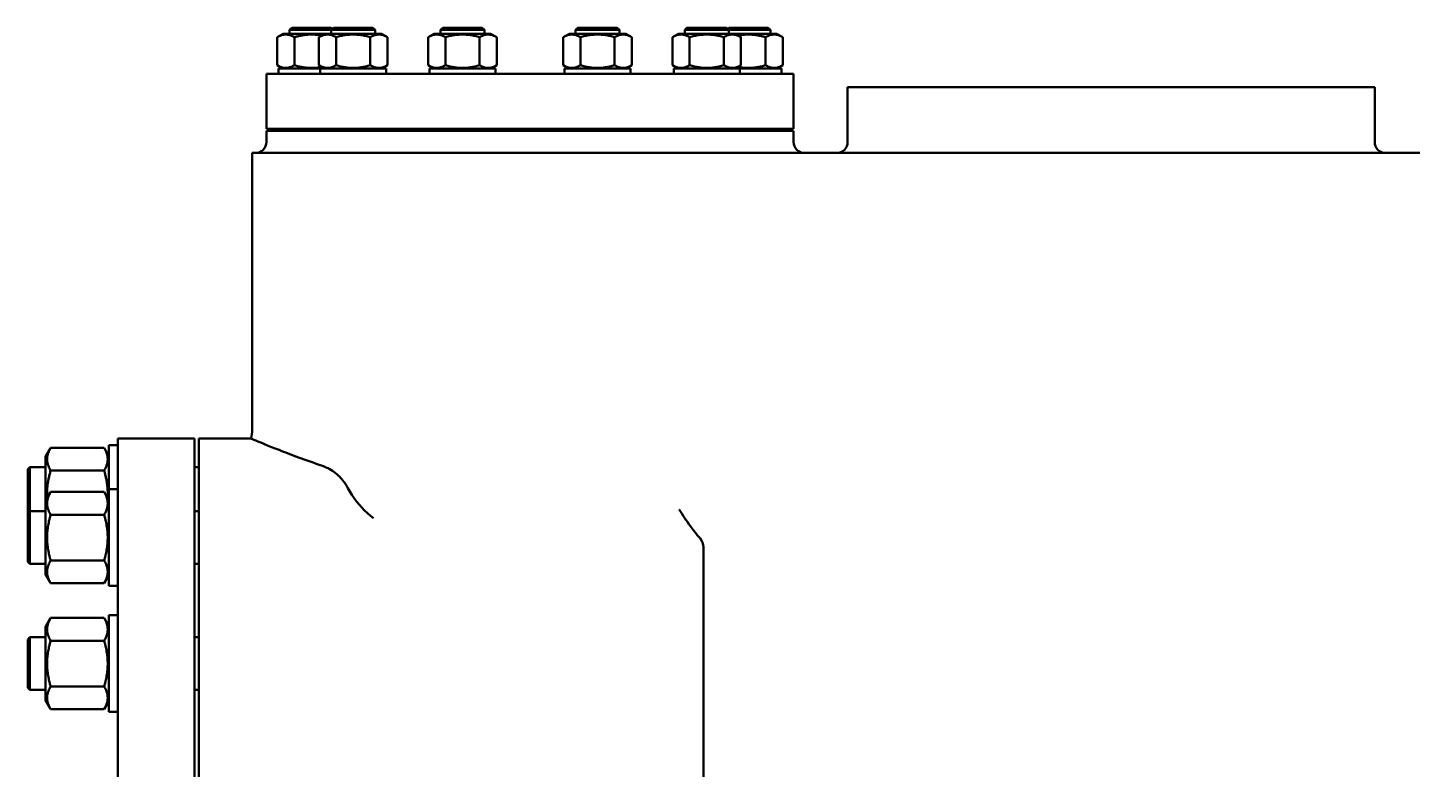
# Model space of a CAD drawing. Header units: millimetres. Extents: x -3927 to 2971, y -407 to 932.
# Drawn here: x -2551 to -1920, y 305 to 643 of the extents above; entities that cross this region are included whole.
import ezdxf

# ---------------------------------------------------------------- set-up
doc = ezdxf.new("R2010")
doc.units = ezdxf.units.MM
doc.layers.add('Видимый контур (ГОСТ)', color=7, linetype='Continuous', lineweight=50)

msp = doc.modelspace()

# ---------------------------------------------------------------- linework, layer by layer
at = {"layer": 'Видимый контур (ГОСТ)'}
for p, q in [((-2434.35, 640.28), (-2437.11, 638.69)), ((-2437.11, 638.69), (-2437.11, 625.88)), ((-2415.35, 640.28), (-2434.35, 640.28)), ((-2430.52, 643), (-2431.52, 642)), ((-2412.52, 642), (-2431.52, 642)), ((-2431.52, 640.28), (-2431.52, 642)), ((-2430.52, 643), (-2412.52, 643)), ((-2429.32, 638.69), (-2429.32, 625.88)), ((-2415.35, 640.28), (-2418.11, 638.69)), ((-2418.11, 638.69), (-2418.11, 625.88)), ((-2389.7, 640.28), (-2415.35, 640.28)), ((-2411.52, 643), (-2412.52, 642)), ((-2412.52, 643), (-2412.02, 642.5)), ((-2392.52, 642), (-2412.52, 642)), ((-2412.52, 640.28), (-2412.52, 642)), ((-2411.52, 643), (-2393.52, 643)), ((-2410.32, 638.69), (-2410.32, 625.88)), ((-2394.73, 638.69), (-2394.73, 625.88)), ((-2393.52, 643), (-2392.52, 642)), ((-2392.52, 640.28), (-2392.52, 642)), ((-2389.7, 640.28), (-2386.93, 638.69)), ((-2386.93, 638.69), (-2386.93, 625.88)), ((-2365.6, 640.28), (-2368.36, 638.69)), ((-2368.36, 638.69), (-2368.36, 625.88)), ((-2339.95, 640.28), (-2365.6, 640.28)), ((-2361.77, 643), (-2362.77, 642)), ((-2342.77, 642), (-2362.77, 642)), ((-2362.77, 640.28), (-2362.77, 642)), ((-2361.77, 643), (-2343.77, 643)), ((-2360.57, 638.69), (-2360.57, 625.88)), ((-2344.98, 638.69), (-2344.98, 625.88)), ((-2343.77, 643), (-2342.77, 642)), ((-2342.77, 640.28), (-2342.77, 642)), ((-2339.95, 640.28), (-2337.18, 638.69)), ((-2337.18, 638.69), (-2337.18, 625.88)), ((-2304.1, 640.28), (-2306.87, 638.69)), ((-2306.87, 638.69), (-2306.87, 625.88)), ((-2278.45, 640.28), (-2304.1, 640.28)), ((-2300.28, 643), (-2301.28, 642)), ((-2281.28, 642), (-2301.28, 642)), ((-2301.28, 640.28), (-2301.28, 642)), ((-2300.28, 643), (-2282.28, 643)), ((-2299.07, 638.69), (-2299.07, 625.88)), ((-2283.48, 638.69), (-2283.48, 625.88)), ((-2282.28, 643), (-2281.28, 642)), ((-2281.28, 640.28), (-2281.28, 642)), ((-2278.45, 640.28), (-2275.69, 638.69)), ((-2275.69, 638.69), (-2275.69, 625.88)), ((-2254.35, 640.28), (-2257.12, 638.69)), ((-2257.12, 638.69), (-2257.12, 625.88)), ((-2228.7, 640.28), (-2254.35, 640.28)), ((-2250.53, 643), (-2251.53, 642)), ((-2231.53, 642), (-2251.53, 642)), ((-2251.53, 640.28), (-2251.53, 642)), ((-2250.53, 643), (-2232.53, 643)), ((-2249.32, 638.69), (-2249.32, 625.88)), ((-2233.73, 638.69), (-2233.73, 625.88)), ((-2232.53, 643), (-2231.53, 642)), ((-2231.52, 643), (-2232.03, 642.5)), ((-2212.52, 642), (-2231.53, 642)), ((-2231.53, 640.28), (-2231.53, 642)), ((-2231.52, 643), (-2213.52, 643)), ((-2209.7, 640.28), (-2228.7, 640.28)), ((-2228.7, 640.28), (-2225.94, 638.69)), ((-2225.94, 638.69), (-2225.94, 625.88)), ((-2214.73, 638.69), (-2214.73, 625.88)), ((-2213.52, 643), (-2212.52, 642)), ((-2212.52, 640.28), (-2212.52, 642)), ((-2209.7, 640.28), (-2206.94, 638.69)), ((-2206.94, 638.69), (-2206.94, 625.88)), ((-2434.73, 624.5), (-2437.11, 625.88)), ((-2436.52, 624.5), (-2417.52, 624.5)), ((-2436.52, 622), (-2436.52, 624.5)), ((-2415.73, 624.5), (-2418.11, 625.88)), ((-2417.52, 624.5), (-2387.52, 624.5)), ((-2417.52, 622), (-2417.52, 624.5)), ((-2389.32, 624.5), (-2386.93, 625.88)), ((-2387.52, 622), (-2387.52, 624.5)), ((-2365.98, 624.5), (-2368.36, 625.88)), ((-2367.77, 624.5), (-2337.77, 624.5)), ((-2367.77, 622), (-2367.77, 624.5)), ((-2339.57, 624.5), (-2337.18, 625.88)), ((-2337.77, 622), (-2337.77, 624.5)), ((-2304.48, 624.5), (-2306.87, 625.88)), ((-2306.28, 624.5), (-2276.28, 624.5)), ((-2306.28, 622), (-2306.28, 624.5)), ((-2278.07, 624.5), (-2275.69, 625.88)), ((-2276.28, 622), (-2276.28, 624.5)), ((-2254.73, 624.5), (-2257.12, 625.88)), ((-2256.53, 624.5), (-2226.53, 624.5)), ((-2256.53, 622), (-2256.53, 624.5)), ((-2228.32, 624.5), (-2225.94, 625.88)), ((-2226.53, 624.5), (-2207.52, 624.5)), ((-2226.53, 622), (-2226.53, 624.5)), ((-2209.32, 624.5), (-2206.94, 625.88)), ((-2207.52, 622), (-2207.52, 624.5)), ((-2442.02, 622), (-2202.02, 622)), ((-2442.02, 622), (-2442.02, 597)), ((-2202.02, 622), (-2202.02, 597)), ((-1937.38, 616), (-2177.38, 616)), ((-2177.38, 591), (-2177.38, 616)), ((-1937.38, 591), (-1937.38, 616)), ((-2442.02, 597), (-2202.02, 597)), ((-2202.02, 596), (-2442.02, 596)), ((-2442.02, 591), (-2442.02, 596)), ((-2431.52, 596), (-2431.52, 597)), ((-2412.52, 596), (-2412.52, 597)), ((-2392.52, 596), (-2392.52, 597)), ((-2362.77, 596), (-2362.77, 597)), ((-2342.77, 596), (-2342.77, 597)), ((-2301.28, 596), (-2301.28, 597)), ((-2281.28, 596), (-2281.28, 597)), ((-2251.53, 596), (-2251.53, 597)), ((-2231.53, 596), (-2231.53, 597)), ((-2212.52, 596), (-2212.52, 597)), ((-2202.02, 591), (-2202.02, 596)), ((-2322.02, 586), (-2448.52, 586)), ((-2448.52, 586), (-2448.52, 460)), ((-2322.02, 586), (-1792.75, 586)), ((-2509.75, 456), (-2509.75, -124)), ((-2474.75, 456), (-2509.75, 456)), ((-2474.75, 456), (-2474.75, -124)), ((-2472.75, 456), (-2472.75, -124)), ((-2449.07, 456), (-2472.75, 456)), ((-2542.62, 447.8), (-2540.32, 451.78)), ((-2542.62, 447.8), (-2542.62, 427.66)), ((-2515.92, 451.78), (-2540.32, 451.78)), ((-2513.75, 448.02), (-2515.92, 451.78)), ((-2513.75, 453), (-2513.75, 432.86)), ((-2513.75, 453), (-2509.75, 453)), ((-2550.75, 442), (-2549.75, 443)), ((-2550.75, 421.86), (-2550.75, 442)), ((-2549.75, 443), (-2549.75, 422.86)), ((-2542.62, 443), (-2549.75, 443)), ((-2515.92, 441.39), (-2540.32, 441.39)), ((-2472.75, 443), (-2474.75, 443)), ((-2542.62, 427.66), (-2540.32, 431.64)), ((-2515.92, 431.64), (-2540.32, 431.64)), ((-2513.75, 427.88), (-2515.92, 431.64)), ((-2513.75, 432.86), (-2513.75, 388.86)), ((-2513.75, 432.86), (-2509.75, 432.86)), ((-2550.75, 421.86), (-2549.75, 422.86)), ((-2549.75, 422.86), (-2549.75, 398.86)), ((-2542.62, 422.86), (-2549.75, 422.86)), ((-2542.62, 427.66), (-2542.62, 394.06)), ((-2472.75, 422.86), (-2474.75, 422.86)), ((-2550.75, 399.86), (-2550.75, 421.86)), ((-2515.92, 421.25), (-2540.32, 421.25)), ((-2243.02, 406.46), (-2243.02, -74.46)), ((-2550.75, 399.86), (-2549.75, 398.86)), ((-2542.62, 398.86), (-2549.75, 398.86)), ((-2515.92, 400.47), (-2540.32, 400.47)), ((-2472.75, 398.86), (-2474.75, 398.86)), ((-2542.62, 394.06), (-2540.32, 390.07)), ((-2513.75, 393.84), (-2515.92, 390.07)), ((-2515.92, 390.07), (-2540.32, 390.07)), ((-2513.75, 388.86), (-2509.75, 388.86)), ((-2542.62, 370.3), (-2540.32, 374.29)), ((-2515.92, 374.29), (-2540.32, 374.29)), ((-2513.75, 370.52), (-2515.92, 374.29)), ((-2513.75, 375.5), (-2513.75, 331.5)), ((-2513.75, 375.5), (-2509.75, 375.5)), ((-2542.62, 370.3), (-2542.62, 336.7)), ((-2550.75, 364.5), (-2549.75, 365.5)), ((-2550.75, 342.5), (-2550.75, 364.5)), ((-2549.75, 365.5), (-2549.75, 341.5)), ((-2542.62, 365.5), (-2549.75, 365.5)), ((-2515.92, 363.9), (-2540.32, 363.9)), ((-2472.75, 365.5), (-2474.75, 365.5)), ((-2550.75, 342.5), (-2549.75, 341.5)), ((-2542.62, 341.5), (-2549.75, 341.5)), ((-2515.92, 343.11), (-2540.32, 343.11)), ((-2472.75, 341.5), (-2474.75, 341.5)), ((-2542.62, 336.7), (-2540.32, 332.72)), ((-2513.75, 336.48), (-2515.92, 332.72)), ((-2515.92, 332.72), (-2540.32, 332.72)), ((-2513.75, 331.5), (-2509.75, 331.5))]:
    msp.add_line(p, q, dxfattribs=at)
for centre, radius, start, end in [((-2447.02, 591), 5, 270, 0), ((-2197.02, 591), 5, 180, 270), ((-2182.38, 591), 5, 270, 0), ((-1932.38, 591), 5, 180, 270), ((-2463.52, 460), 15, 344.53399, 0)]:
    msp.add_arc(centre, radius, start, end, dxfattribs=at)
for points, weights in [([(-2429.32, 638.69), (-2433.22, 640.94), (-2437.11, 638.69)], [1, 1.15470053838, 1]), ([(-2416.82, 639.43), (-2422.8, 640.57), (-2429.32, 638.69)], [1.04646979087, 1.12622371096, 1]), ([(-2410.32, 638.69), (-2414.21, 640.94), (-2418.11, 638.69)], [1, 1.15470053838, 1]), ([(-2394.73, 638.69), (-2402.52, 640.94), (-2410.32, 638.69)], [1, 1.15470053838, 1]), ([(-2386.93, 638.69), (-2390.83, 640.94), (-2394.73, 638.69)], [1, 1.15470053838, 1]), ([(-2360.57, 638.69), (-2364.46, 640.94), (-2368.36, 638.69)], [1, 1.15470053838, 1]), ([(-2344.98, 638.69), (-2352.77, 640.94), (-2360.57, 638.69)], [1, 1.15470053838, 1]), ([(-2337.18, 638.69), (-2341.08, 640.94), (-2344.98, 638.69)], [1, 1.15470053838, 1]), ([(-2299.07, 638.69), (-2302.97, 640.94), (-2306.87, 638.69)], [1, 1.15470053838, 1]), ([(-2283.48, 638.69), (-2291.28, 640.94), (-2299.07, 638.69)], [1, 1.15470053838, 1]), ([(-2275.69, 638.69), (-2279.59, 640.94), (-2283.48, 638.69)], [1, 1.15470053838, 1]), ([(-2249.32, 638.69), (-2253.22, 640.94), (-2257.12, 638.69)], [1, 1.15470053838, 1]), ([(-2233.73, 638.69), (-2241.53, 640.94), (-2249.32, 638.69)], [1, 1.15470053838, 1]), ([(-2225.94, 638.69), (-2229.84, 640.94), (-2233.73, 638.69)], [1, 1.15470053838, 1]), ([(-2214.73, 638.69), (-2221.25, 640.57), (-2227.23, 639.43)], [1, 1.12622371096, 1.04646979087]), ([(-2206.94, 638.69), (-2210.83, 640.94), (-2214.73, 638.69)], [1, 1.15470053838, 1]), ([(-2437.11, 625.88), (-2433.22, 623.63), (-2429.32, 625.88)], [1, 1.15470053838, 1]), ([(-2429.32, 625.88), (-2422.8, 623.99), (-2416.82, 625.13)], [1, 1.12622371096, 1.04646979087]), ([(-2418.11, 625.88), (-2414.21, 623.63), (-2410.32, 625.88)], [1, 1.15470053838, 1]), ([(-2410.32, 625.88), (-2402.52, 623.63), (-2394.73, 625.88)], [1, 1.15470053838, 1]), ([(-2394.73, 625.88), (-2390.83, 623.63), (-2386.93, 625.88)], [1, 1.15470053838, 1]), ([(-2368.36, 625.88), (-2364.46, 623.63), (-2360.57, 625.88)], [1, 1.15470053838, 1]), ([(-2360.57, 625.88), (-2352.77, 623.63), (-2344.98, 625.88)], [1, 1.15470053838, 1]), ([(-2344.98, 625.88), (-2341.08, 623.63), (-2337.18, 625.88)], [1, 1.15470053838, 1]), ([(-2306.87, 625.88), (-2302.97, 623.63), (-2299.07, 625.88)], [1, 1.15470053838, 1]), ([(-2299.07, 625.88), (-2291.28, 623.63), (-2283.48, 625.88)], [1, 1.15470053838, 1]), ([(-2283.48, 625.88), (-2279.59, 623.63), (-2275.69, 625.88)], [1, 1.15470053838, 1]), ([(-2257.12, 625.88), (-2253.22, 623.63), (-2249.32, 625.88)], [1, 1.15470053838, 1]), ([(-2249.32, 625.88), (-2241.53, 623.63), (-2233.73, 625.88)], [1, 1.15470053838, 1]), ([(-2233.73, 625.88), (-2229.84, 623.63), (-2225.94, 625.88)], [1, 1.15470053838, 1]), ([(-2227.23, 625.13), (-2221.25, 623.99), (-2214.73, 625.88)], [1.04646979087, 1.12622371096, 1]), ([(-2214.73, 625.88), (-2210.83, 623.63), (-2206.94, 625.88)], [1, 1.15470053838, 1]), ([(-2540.32, 451.78), (-2543.32, 446.59), (-2540.32, 441.39)], [1.09321713788, 1.26233841767, 1.09321713788]), ([(-2515.92, 441.39), (-2512.92, 446.59), (-2515.92, 451.78)], [1.09321713788, 1.26233841767, 1.09321713788]), ([(-2540.32, 441.39), (-2542.24, 434.76), (-2541.87, 428.97)], [1.09321713788, 1.19549186866, 1.1740669613]), ([(-2514.38, 428.97), (-2514.01, 434.76), (-2515.92, 441.39)], [1.1740669613, 1.19549186866, 1.09321713788]), ([(-2540.32, 431.64), (-2543.32, 426.45), (-2540.32, 421.25)], [1.09321713788, 1.26233841767, 1.09321713788]), ([(-2515.92, 421.25), (-2512.92, 426.45), (-2515.92, 431.64)], [1.09321713788, 1.26233841767, 1.09321713788]), ([(-2540.32, 421.25), (-2543.32, 410.86), (-2540.32, 400.47)], [1.09321713788, 1.26233841767, 1.09321713788]), ([(-2515.92, 400.47), (-2512.92, 410.86), (-2515.92, 421.25)], [1.09321713788, 1.26233841767, 1.09321713788]), ([(-2540.32, 400.47), (-2543.32, 395.27), (-2540.32, 390.07)], [1.09321713788, 1.26233841767, 1.09321713788]), ([(-2515.92, 390.07), (-2512.92, 395.27), (-2515.92, 400.47)], [1.09321713788, 1.26233841767, 1.09321713788]), ([(-2540.32, 374.29), (-2543.32, 369.09), (-2540.32, 363.9)], [1.09321713788, 1.26233841767, 1.09321713788]), ([(-2515.92, 363.9), (-2512.92, 369.09), (-2515.92, 374.29)], [1.09321713788, 1.26233841767, 1.09321713788]), ([(-2540.32, 363.9), (-2543.32, 353.5), (-2540.32, 343.11)], [1.09321713788, 1.26233841767, 1.09321713788]), ([(-2515.92, 343.11), (-2512.92, 353.5), (-2515.92, 363.9)], [1.09321713788, 1.26233841767, 1.09321713788]), ([(-2540.32, 343.11), (-2543.32, 337.91), (-2540.32, 332.72)], [1.09321713788, 1.26233841767, 1.09321713788]), ([(-2515.92, 332.72), (-2512.92, 337.91), (-2515.92, 343.11)], [1.09321713788, 1.26233841767, 1.09321713788])]:
    msp.add_rational_spline(points, weights, degree=2, dxfattribs=at)
for points, knots in [([(-2416.51, 443.52), (-2424.37, 446.18), (-2431.05, 448.7), (-2441.14, 452.67), (-2444.71, 454.16), (-2448.14, 455.6), (-2448.88, 455.92), (-2449.06, 456), (-2449.07, 456), (-2449.07, 456)], [1.279466, 1.279466, 1.279466, 1.279466, 4.898586, 4.898586, 8.258551, 8.258551, 10.335888, 10.335888, 10.616129, 10.616129, 10.616129, 10.616129]), ([(-2416.51, 443.52), (-2416.35, 443.46), (-2416.18, 443.41), (-2415.85, 443.28), (-2415.68, 443.22), (-2415.37, 443.09), (-2415.22, 443.03), (-2414.88, 442.88), (-2414.69, 442.79), (-2414.14, 442.53), (-2413.77, 442.34), (-2411.53, 441.09), (-2409.75, 439.71), (-2406.84, 436.55), (-2405.76, 434.99), (-2404.9, 433.38)], [-3.737712, -3.737712, -3.737712, -3.737712, -3.668336, -3.668336, -3.596607, -3.596607, -3.53276, -3.53276, -3.452708, -3.452708, -3.295157, -3.295157, -2.484504, -2.484504, -1.800112, -1.800112, -1.800112, -1.800112]), ([(-2404.9, 433.38), (-2404.35, 432.34), (-2403.75, 431.31), (-2400.5, 426.3), (-2397.02, 422.47), (-2393.3, 419.75), (-2393.3, 419.74), (-2393.29, 419.74)], [-2.818189, -2.818189, -2.818189, -2.818189, -2.251604, -2.251604, 0, 0, 0.003495, 0.003495, 0.003495, 0.003495]), ([(-2244.58, 410.56), (-2245.33, 411.44), (-2246.28, 412.57), (-2247.86, 414.59), (-2248.44, 415.36), (-2249.91, 417.34), (-2250.79, 418.6), (-2252.51, 421.13), (-2253.34, 422.4), (-2254.15, 423.7), (-2254.15, 423.7), (-2254.15, 423.71)], [0, 0, 0, 0, 0.593243, 0.593243, 0.925896, 0.925896, 1.406555, 1.406555, 1.8603, 1.8603, 1.862334, 1.862334, 1.862334, 1.862334])]:
    msp.add_open_spline(points, degree=3, knots=knots, dxfattribs=at)
msp.add_open_spline([(-2243.02, 406.46), (-2243.02, 407.88), (-2243.5, 409.31), (-2244.58, 410.56)], degree=3, dxfattribs=at)

doc.saveas('drawing.dxf')
